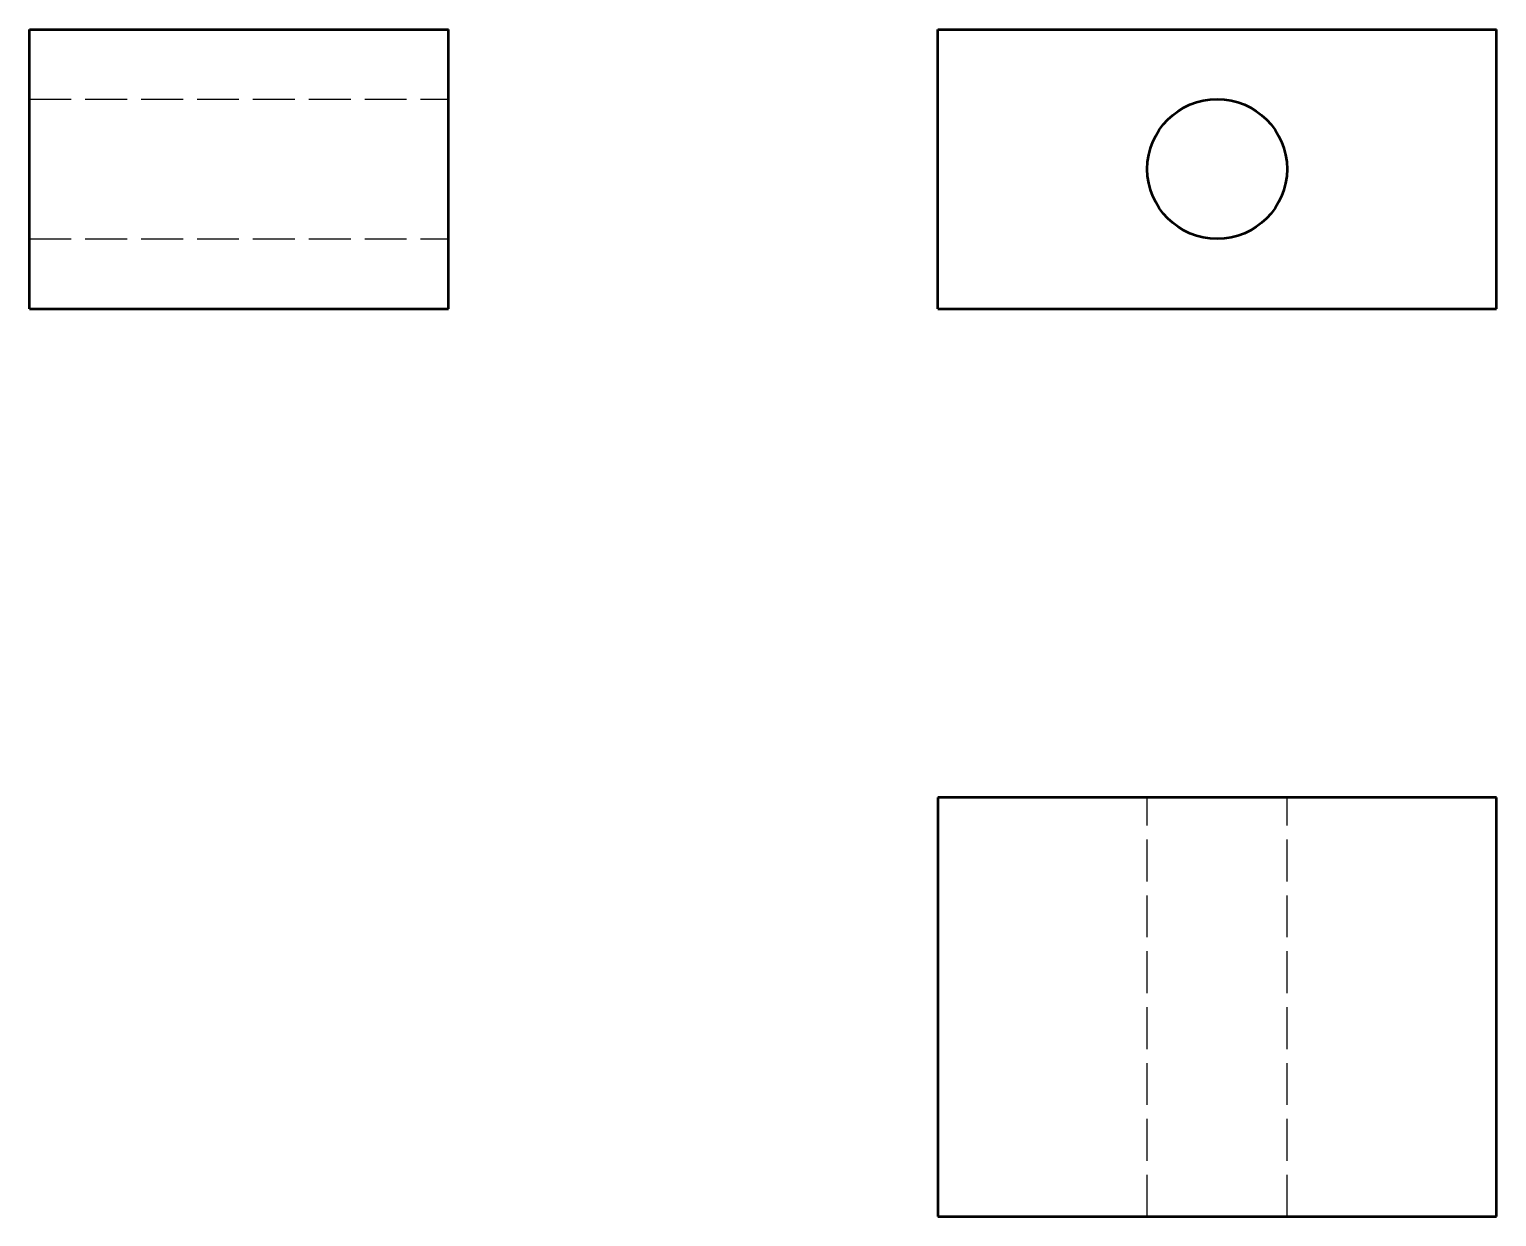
# Model space of a CAD drawing. Header units: millimetres. Extents: x 35 to 140, y 125 to 210.
import ezdxf

# ---------------------------------------------------------------- set-up
doc = ezdxf.new("R2010")
doc.units = ezdxf.units.MM
doc.linetypes.add('HIDDEN', pattern=[4, 3, -1])
doc.layers.get('0').update_dxf_attribs({"linetype": 'CONTINUOUS'})
doc.layers.add('SICHTBAR', color=7, linetype='CONTINUOUS', lineweight=50)
doc.layers.add('VERDECKT', color=7, linetype='HIDDEN', lineweight=25)

# ---------------------------------------------------------------- blocks, each defined once
blk = doc.blocks.new('Vorne')
at = {"layer": 'SICHTBAR'}
for p, q in [((100, 210), (140, 210)), ((100, 190), (100, 210)), ((140, 190), (140, 210)), ((100, 190), (140, 190))]:
    blk.add_line(p, q, dxfattribs=at)
blk.add_circle((120, 200), 5, dxfattribs=at)
blk = doc.blocks.new('Oben')
at = {"layer": 'SICHTBAR'}
for p, q in [((140, 155), (100, 155)), ((100, 155), (100, 125)), ((140, 125), (140, 155)), ((100, 125), (140, 125))]:
    blk.add_line(p, q, dxfattribs=at)
at = {"layer": 'VERDECKT'}
for p, q in [((115, 125), (115, 155)), ((125, 125), (125, 155))]:
    blk.add_line(p, q, dxfattribs=at)
blk = doc.blocks.new('Rechts')
at = {"layer": 'SICHTBAR'}
for p, q in [((35, 190), (35, 210)), ((35, 210), (65, 210)), ((65, 190), (65, 210)), ((35, 190), (65, 190))]:
    blk.add_line(p, q, dxfattribs=at)
at = {"layer": 'VERDECKT'}
for p, q in [((35, 205), (65, 205)), ((35, 195), (65, 195))]:
    blk.add_line(p, q, dxfattribs=at)

msp = doc.modelspace()

# ---------------------------------------------------------------- block references
for name in ['Rechts', 'Vorne', 'Oben']:
    msp.add_blockref(name, (0, 0))

doc.saveas('drawing.dxf')
